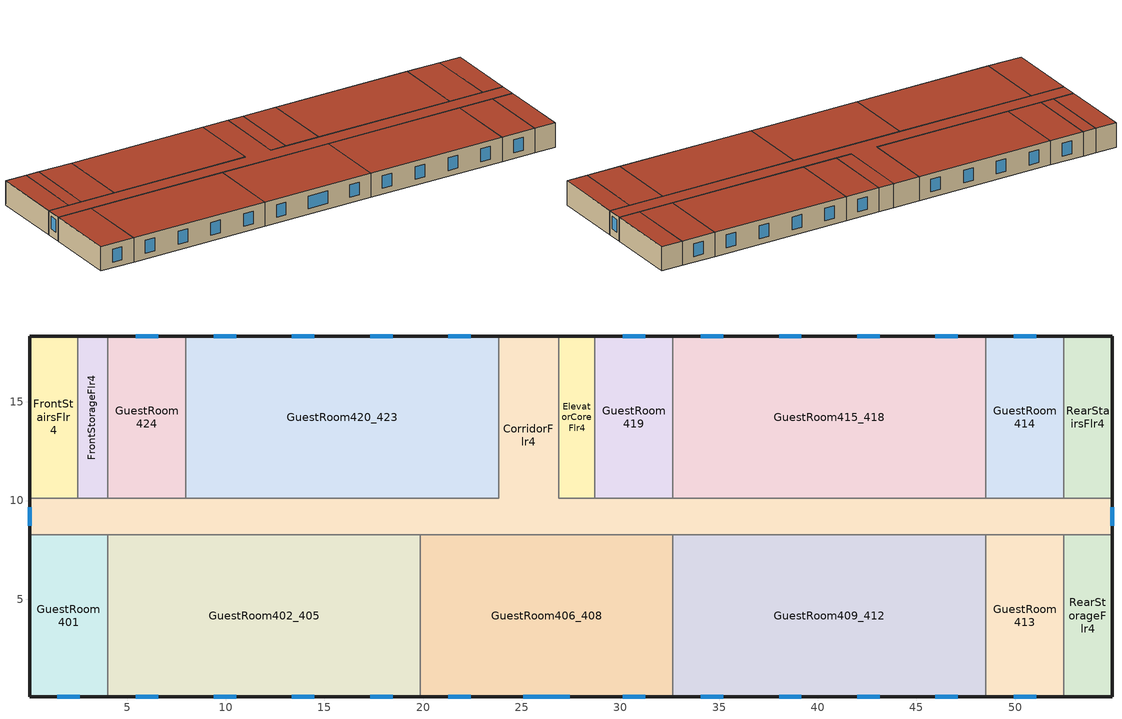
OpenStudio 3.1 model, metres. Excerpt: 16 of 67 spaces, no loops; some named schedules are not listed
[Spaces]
CorridorFlr4
 floor to CorridorFlr3 (NACM_Interior Floor): 26.87,18.34 26.87,10.11 54.91,10.11 54.91,8.28 0.05,8.28 0.05,10.11 23.82,10.11 23.82,18.34 z8.84
 wall outside (Base_CZ12-NonresMetalFrameWallU055): 0.05,10.11 0.05,8.28 / 54.91,8.28 54.91,10.11 / 26.87,18.34 23.82,18.34 z8.84:11.58
 wall to RearStairsFlr4 (NACM_Interior Wall): 54.91,10.11 52.47,10.11 z8.84:11.58
 wall to GuestRoom420_423 (NACM_Interior Wall): 23.82,18.34 23.82,10.11 7.97,10.11 z8.84:11.58
 wall to GuestRoom424 (NACM_Interior Wall): 7.97,10.11 4.01,10.11 z8.84:11.58
 wall to FrontStorageFlr4 (NACM_Interior Wall): 4.01,10.11 2.49,10.11 z8.84:11.58
 wall to FrontStairsFlr4 (NACM_Interior Wall): 2.49,10.11 0.05,10.11 z8.84:11.58
 wall to GuestRoom401 (NACM_Interior Wall): 0.05,8.28 4.01,8.28 z8.84:11.58
 wall to GuestRoom402_405 (NACM_Interior Wall): 4.01,8.28 19.86,8.28 z8.84:11.58
 wall to GuestRoom406_408 (NACM_Interior Wall): 19.86,8.28 32.66,8.28 z8.84:11.58
 wall to GuestRoom409_412 (NACM_Interior Wall): 32.66,8.28 48.51,8.28 z8.84:11.58
 wall to GuestRoom413 (NACM_Interior Wall): 48.51,8.28 52.47,8.28 z8.84:11.58
 wall to RearStorageFlr4 (NACM_Interior Wall): 52.47,8.28 54.91,8.28 z8.84:11.58
 wall to GuestRoom414 (NACM_Interior Wall): 52.47,10.11 48.51,10.11 z8.84:11.58
 wall to GuestRoom415_418 (NACM_Interior Wall): 48.51,10.11 32.66,10.11 z8.84:11.58
 wall to GuestRoom419 (NACM_Interior Wall): 32.66,10.11 28.7,10.11 z8.84:11.58
 wall to ElevatorCoreFlr4 (NACM_Interior Wall): 28.7,10.11 26.87,10.11 26.87,18.34 z8.84:11.58
 window (Base_AllCZ_FixedWinU34_NRes): 0.05,9.66 0.05,8.73 / 54.91,8.73 54.91,9.66 z9.68:11.1
 roof outside (Base_CZ12-FlatNonresWoodFramingAndOtherRoofU034): 54.91,8.28 54.91,10.11 26.87,10.11 26.87,18.34 23.82,18.34 23.82,10.11 0.05,10.11 0.05,8.28 z11.58
RearStairsFlr4
 floor to RearStairsFlr3 (NACM_Interior Floor): 54.91,18.34 54.91,10.11 52.47,10.11 52.47,18.34 z8.84
 wall outside (Base_CZ12-NonresMetalFrameWallU055): 54.91,10.11 54.91,18.34 52.47,18.34 z8.84:11.58
 wall to GuestRoom414: 52.47,18.34 52.47,10.11 z8.84:11.58
 roof outside (Base_CZ12-FlatNonresWoodFramingAndOtherRoofU034): 54.91,10.11 54.91,18.34 52.47,18.34 52.47,10.11 z11.58
GuestRoom420_423
 floor to GuestRoom320_323 (NACM_Interior Floor): 23.82,18.34 23.82,10.11 7.97,10.11 7.97,18.34 z8.84
 wall outside (Base_CZ12-ResMetalFrameWallU069): 23.82,18.34 7.97,18.34 z8.84:11.58
 wall to GuestRoom424 (NACM_Interior Wall): 7.97,18.34 7.97,10.11 z8.84:11.58
 window (Base_AllCZ_FixedWinU36_Res): 22.41,18.34 21.27,18.34 / 18.45,18.34 17.31,18.34 / 14.49,18.34 13.35,18.34 / 10.52,18.34 9.39,18.34 z9.49:10.93
 roof outside (Base_CZ12-FlatResWoodFramingAndOtherRoofU028): 23.82,10.11 23.82,18.34 7.97,18.34 7.97,10.11 z11.58
GuestRoom424
 floor to GuestRoom324 (NACM_Interior Floor): 7.97,18.34 7.97,10.11 4.01,10.11 4.01,18.34 z8.84
 wall outside (Base_CZ12-ResMetalFrameWallU069): 7.97,18.34 4.01,18.34 z8.84:11.58
 wall to FrontStorageFlr4: 4.01,18.34 4.01,10.11 z8.84:11.58
 window (Base_AllCZ_FixedWinU36_Res): 6.56,18.34 5.42,18.34 z9.49:10.93
 roof outside (Base_CZ12-FlatResWoodFramingAndOtherRoofU028): 7.97,10.11 7.97,18.34 4.01,18.34 4.01,10.11 z11.58
FrontStorageFlr4
 floor to FrontStorageFlr3 (NACM_Interior Floor): 4.01,18.34 4.01,10.11 2.49,10.11 2.49,18.34 z8.84
 wall outside (Base_CZ12-NonresMetalFrameWallU055): 4.01,18.34 2.49,18.34 z8.84:11.58
 wall to FrontStairsFlr4: 2.49,18.34 2.49,10.11 z8.84:11.58
 roof outside (Base_CZ12-FlatNonresWoodFramingAndOtherRoofU034): 4.01,10.11 4.01,18.34 2.49,18.34 2.49,10.11 z11.58
FrontStairsFlr4
 floor to FrontStairsFlr3 (NACM_Interior Floor): 2.49,18.34 2.49,10.11 0.05,10.11 0.05,18.34 z8.84
 wall outside (Base_CZ12-NonresMetalFrameWallU055): 2.49,18.34 0.05,18.34 0.05,10.11 z8.84:11.58
 roof outside (Base_CZ12-FlatNonresWoodFramingAndOtherRoofU034): 2.49,10.11 2.49,18.34 0.05,18.34 0.05,10.11 z11.58
GuestRoom401
 floor to GuestRoom301 (NACM_Interior Floor): 4.01,8.28 4.01,0.05 0.05,0.05 0.05,8.28 z8.84
 wall outside (Base_CZ12-ResMetalFrameWallU069): 0.05,8.28 0.05,0.05 4.01,0.05 z8.84:11.58
 wall to GuestRoom402_405 (NACM_Interior Wall): 4.01,0.05 4.01,8.28 z8.84:11.58
 window (Base_AllCZ_FixedWinU36_Res): 1.46,0.05 2.6,0.05 z9.49:10.93
 roof outside (Base_CZ12-FlatResWoodFramingAndOtherRoofU028): 4.01,0.05 4.01,8.28 0.05,8.28 0.05,0.05 z11.58
GuestRoom402_405
 floor to GuestRoom302_305 (NACM_Interior Floor): 19.86,8.28 19.86,0.05 4.01,0.05 4.01,8.28 z8.84
 wall outside (Base_CZ12-ResMetalFrameWallU069): 4.01,0.05 19.86,0.05 z8.84:11.58
 wall to GuestRoom406_408 (NACM_Interior Wall): 19.86,0.05 19.86,8.28 z8.84:11.58
 window (Base_AllCZ_FixedWinU36_Res): 5.42,0.05 6.56,0.05 / 9.39,0.05 10.52,0.05 / 13.35,0.05 14.49,0.05 / 17.31,0.05 18.45,0.05 z9.49:10.93
 roof outside (Base_CZ12-FlatResWoodFramingAndOtherRoofU028): 19.86,0.05 19.86,8.28 4.01,8.28 4.01,0.05 z11.58
GuestRoom406_408
 floor to GuestRoom306_308 (NACM_Interior Floor): 32.66,8.28 32.66,0.05 19.86,0.05 19.86,8.28 z8.84
 wall outside (Base_CZ12-ResMetalFrameWallU069): 19.86,0.05 32.66,0.05 z8.84:11.58
 wall to GuestRoom409_412 (NACM_Interior Wall): 32.66,0.05 32.66,8.28 z8.84:11.58
 window (Base_AllCZ_FixedWinU36_Res): 21.27,0.05 22.41,0.05 / 30.11,0.05 31.25,0.05 / 25.08,0.05 27.44,0.05 z9.49:10.93
 roof outside (Base_CZ12-FlatResWoodFramingAndOtherRoofU028): 32.66,0.05 32.66,8.28 19.86,8.28 19.86,0.05 z11.58
GuestRoom409_412
 floor to GuestRoom309_312 (NACM_Interior Floor): 48.51,8.28 48.51,0.05 32.66,0.05 32.66,8.28 z8.84
 wall outside (Base_CZ12-ResMetalFrameWallU069): 32.66,0.05 48.51,0.05 z8.84:11.58
 wall to GuestRoom413 (NACM_Interior Wall): 48.51,0.05 48.51,8.28 z8.84:11.58
 window (Base_AllCZ_FixedWinU36_Res): 34.07,0.05 35.21,0.05 / 38.04,0.05 39.18,0.05 / 42,0.05 43.14,0.05 / 45.96,0.05 47.1,0.05 z9.49:10.93
 roof outside (Base_CZ12-FlatResWoodFramingAndOtherRoofU028): 48.51,0.05 48.51,8.28 32.66,8.28 32.66,0.05 z11.58
GuestRoom413
 floor to GuestRoom313 (NACM_Interior Floor): 52.47,8.28 52.47,0.05 48.51,0.05 48.51,8.28 z8.84
 wall outside (Base_CZ12-ResMetalFrameWallU069): 48.51,0.05 52.47,0.05 z8.84:11.58
 wall to RearStorageFlr4 (NACM_Interior Wall): 52.47,0.05 52.47,8.28 z8.84:11.58
 window (Base_AllCZ_FixedWinU36_Res): 49.92,0.05 51.06,0.05 z9.49:10.93
 roof outside (Base_CZ12-FlatResWoodFramingAndOtherRoofU028): 52.47,0.05 52.47,8.28 48.51,8.28 48.51,0.05 z11.58
RearStorageFlr4
 floor to RearStorageFlr3 (NACM_Interior Floor): 54.91,8.28 54.91,0.05 52.47,0.05 52.47,8.28 z8.84
 wall outside (Base_CZ12-NonresMetalFrameWallU055): 52.47,0.05 54.91,0.05 54.91,8.28 z8.84:11.58
 roof outside (Base_CZ12-FlatNonresWoodFramingAndOtherRoofU034): 54.91,0.05 54.91,8.28 52.47,8.28 52.47,0.05 z11.58
GuestRoom414
 floor to GuestRoom314 (NACM_Interior Floor): 52.47,18.34 52.47,10.11 48.51,10.11 48.51,18.34 z8.84
 wall outside (Base_CZ12-ResMetalFrameWallU069): 52.47,18.34 48.51,18.34 z8.84:11.58
 wall to GuestRoom415_418 (NACM_Interior Wall): 48.51,18.34 48.51,10.11 z8.84:11.58
 window (Base_AllCZ_FixedWinU36_Res): 51.06,18.34 49.92,18.34 z9.49:10.93
 roof outside (Base_CZ12-FlatResWoodFramingAndOtherRoofU028): 52.47,10.11 52.47,18.34 48.51,18.34 48.51,10.11 z11.58
GuestRoom415_418
 floor to GuestRoom315_318 (NACM_Interior Floor): 48.51,18.34 48.51,10.11 32.66,10.11 32.66,18.34 z8.84
 wall outside (Base_CZ12-ResMetalFrameWallU069): 48.51,18.34 32.66,18.34 z8.84:11.58
 wall to GuestRoom419 (NACM_Interior Wall): 32.66,18.34 32.66,10.11 z8.84:11.58
 window (Base_AllCZ_FixedWinU36_Res): 47.1,18.34 45.96,18.34 / 43.14,18.34 42,18.34 / 39.18,18.34 38.04,18.34 / 35.21,18.34 34.07,18.34 z9.49:10.93
 roof outside (Base_CZ12-FlatResWoodFramingAndOtherRoofU028): 48.51,10.11 48.51,18.34 32.66,18.34 32.66,10.11 z11.58
GuestRoom419
 floor to GuestRoom319 (NACM_Interior Floor): 32.66,18.34 32.66,10.11 28.7,10.11 28.7,18.34 z8.84
 wall outside (Base_CZ12-ResMetalFrameWallU069): 32.66,18.34 28.7,18.34 z8.84:11.58
 wall to ElevatorCoreFlr4: 28.7,18.34 28.7,10.11 z8.84:11.58
 window (Base_AllCZ_FixedWinU36_Res): 31.25,18.34 30.11,18.34 z9.49:10.93
 roof outside (Base_CZ12-FlatResWoodFramingAndOtherRoofU028): 32.66,10.11 32.66,18.34 28.7,18.34 28.7,10.11 z11.58
ElevatorCoreFlr4
 floor to ElevatorCoreFlr3 (NACM_Dropped Ceiling): 28.7,18.34 28.7,10.11 26.87,10.11 26.87,18.34 z8.84
 wall outside (Base_CZ12-NonresMetalFrameWallU055): 28.7,18.34 26.87,18.34 z8.84:11.58
 roof outside (Base_CZ12-FlatNonresWoodFramingAndOtherRoofU034): 28.7,10.11 28.7,18.34 26.87,18.34 26.87,10.11 z11.58
[Site]
SACRAMENTO EXECUTIVE: Latitude {deg}=38.58; Longitude {deg}=-121.49; Time Zone {hr}=-8; Elevation {m}=4.572
[SizingPeriod:DesignDay] Barometric Pressure {Pa}=101284; Wind Speed {m/s}=2.3; Sky Clearness=0; Rain Indicator=0; Snow Indicator=0; Day of Month=21; Daylight Saving Time Indicator=0; Humidity Indicating Type=Wetbulb; Dry-Bulb Temperature Range Modifier Type=DefaultMultipliers
Name | Maximum Dry-Bulb Temperature {C} | Daily Dry-Bulb Temperature Range {deltaC} | Humidity Indicating Conditions at Maximum Dry-Bulb | Wind Direction {deg} | Month | Day Type | Solar Model Indicator | ASHRAE Taub | ASHRAE Taud
SACRAMENTO EXECUTIVE Ann Htg 99.6% Condns DB | -0.3 | 0 | -0.3 | 330 | 12 | WinterDesignDay | ASHRAEClearSky
SACRAMENTO EXECUTIVE  June .4% Condns DB=>MCWB | 39.4 | 16.5 | 21.6 | 220 | 6 | SummerDesignDay | ASHRAETau | 0.362 | 2.413
SACRAMENTO EXECUTIVE  July .4% Condns DB=>MCWB | 40.1 | 17.7 | 22 | 220 | 7 | SummerDesignDay | ASHRAETau | 0.363 | 2.407
SACRAMENTO EXECUTIVE  August .4% Condns DB=>MCWB | 40.1 | 17.5 | 21.2 | 220 | 8 | SummerDesignDay | ASHRAETau | 0.347 | 2.442
[Site:WaterMainsTemperature]
Calculation Method=Schedule; Temperature Schedule=WaterMainCZ12
[Building]
Hotel Small: North Axis {deg}=0
[Material]
Name | Roughness | Thickness {m} | Conductivity {W/m-K} | Density {kg/m3} | Specific Heat {J/kg-K} | Thermal Absorptance | Solar Absorptance | Visible Absorptance
Stucco - 7/8 in.; Stucco - 7/8 in. 1 | MediumRough | 0.022352 | 0.700948 | 1855.1 | 837.36 | 0.9 | 0.7 | 0.8
Air - Metal Wall Framing - 16 or 24 in. OC; Air - Metal Wall Framing - 16 or 24 in. OC 1; Air - Metal Wall Framing - 16 or 24 in. OC 2 | Smooth | 0.1397 | 1.22017 | 1.28148 | 1004.832
Gypsum Board - 1/2 in.; Gypsum Board - 1/2 in. 1 | Smooth | 0.0127 | 0.158656 | 640.739 | 1130.436 | 0.9 | 0.7 | 0.8
Compliance Insulation R10.06 | Smooth | 0.0407817 | 0.0230188 | 16.0185 | 1130.436
Gypsum Board - 5/8 in. | MediumRough | 0.016002 | 0.158656 | 640.739 | 1130.436 | 0.9 | 0.7 | 0.8
Compliance Insulation R28.63 | Smooth | 0.116061 | 0.0230188 | 16.0185 | 1130.436 | 0.9 | 0.7 | 0.8
Metal Standing Seam - 1/16 in. | MediumRough | 0.0015875 | 2.21534 | 7820.53 | 502.416 | 0.75 | 0.37 | 0.75
Compliance Insulation R34.93 | Smooth | 0.141601 | 0.0230188 | 16.0185 | 1130.436 | 0.9 | 0.7 | 0.8
Concrete - 140 lb/ft3 - 4 in. | Smooth | 0.1016 | 1.9514 | 2239.06 | 921.096
Metal Deck - 1/16 in. | MediumRough | 0.0015875 | 45.3452 | 7820.53 | 502.416 | 0.9 | 0.7 | 0.8
Acoustic Tile - 3/4 in. | MediumRough | 0.01905 | 0.0576335 | 288.332 | 795.492 | 0.9 | 0.7 | 0.8
Compliance Insulation R2.00 | Smooth | 0.00810768 | 0.0230188 | 16.0185 | 1130.436
Compliance Insulation R0.20 | Smooth | 0.000810768 | 0.0230188 | 16.0185 | 1130.436
Compliance Insulation R0.10 | Smooth | 0.000405384 | 0.0230188 | 16.0185 | 1130.436
Compliance Insulation R14.60 | Smooth | 0.0591861 | 0.0230188 | 16.0185 | 1130.436
Compliance Insulation R1.41 | Smooth | 0.00571591 | 0.0230188 | 16.0185 | 1130.436
Compliance Insulation R0.02 | Smooth | 8.10768e-05 | 0.0230188 | 16.0185 | 1130.436
Metal Standing Seam - 1/16 in. 1 | MediumRough | 0.0015875 | 2.21534 | 7820.53 | 502.416 | 0.85 | 0.92 | 0.85
Carpet - 3/4 in. 2 | Smooth | 0.01905 | 0.0455183 | 288.332 | 1381.644 | 0.9 | 0.7 | 0.8
[Construction]
Base_CZ12-NonresMetalFrameWallU055: Stucco - 7/8 in., Compliance Insulation R14.60, Compliance Insulation R1.41, Compliance Insulation R0.02, Compliance Insulation R0.02, Air - Metal Wall Framing - 16 or 24 in. OC, Gypsum Board - 1/2 in.
Base_CZ12-ResMetalFrameWallU069: Stucco - 7/8 in. 1, Compliance Insulation R10.06, Compliance Insulation R2.00, Compliance Insulation R0.20, Compliance Insulation R0.10, Air - Metal Wall Framing - 16 or 24 in. OC 1, Gypsum Board - 1/2 in. 1
NACM_Interior Wall: Gypsum Board - 5/8 in., Air - Metal Wall Framing - 16 or 24 in. OC 2, Gypsum Board - 5/8 in.
Base_CZ12-FlatNonresWoodFramingAndOtherRoofU034: Metal Standing Seam - 1/16 in., Compliance Insulation R28.63
Base_CZ12-FlatResWoodFramingAndOtherRoofU028: Metal Standing Seam - 1/16 in. 1, Compliance Insulation R34.93
NACM_Interior Floor: Metal Deck - 1/16 in., Concrete - 140 lb/ft3 - 4 in., Carpet - 3/4 in. 2
NACM_Dropped Ceiling: Acoustic Tile - 3/4 in.
Base_AllCZ_FixedWinU34_NRes: Base_AllCZ_FixedWinU34_NRes Material
Base_AllCZ_FixedWinU36_Res: Base_AllCZ_FixedWinU36_Res Material
[WindowMaterial:SimpleGlazingSystem] Visible Transmittance=0.42
Name | U-Factor {W/m2-K} | Solar Heat Gain Coefficient
Base_AllCZ_FixedWinU34_NRes Material | 1.93061 | 0.22
Base_AllCZ_FixedWinU36_Res Material | 2.04417 | 0.25
[Space] Building Story=Building Story 4
Name | Thermal Zone | Design Specification Outdoor Air Object
CorridorFlr4; ElevatorCoreFlr4 | CorridorFlr4 Thermal Zone | CorridorFlr4 Thermal Zone Design Specification Outdoor Air
FrontStairsFlr4 | FrontStairsFlr4 Thermal Zone | FrontStairsFlr4 Thermal Zone Design Specification Outdoor Air
FrontStorageFlr4 | FrontStorageFlr4 Thermal Zone | FrontStorageFlr4 Thermal Zone Design Specification Outdoor Air
GuestRoom401 | GuestRoom401 Thermal Zone | GuestRoom401 Thermal Zone Design Specification Outdoor Air
GuestRoom402_405 | GuestRoom402_405 Thermal Zone | GuestRoom402_405 Thermal Zone Design Specification Outdoor Air
GuestRoom406_408 | GuestRoom406_408 Thermal Zone | GuestRoom406_408 Thermal Zone Design Specification Outdoor Air
GuestRoom409_412 | GuestRoom409_412 Thermal Zone | GuestRoom409_412 Thermal Zone Design Specification Outdoor Air
GuestRoom413 | GuestRoom413 Thermal Zone | GuestRoom413 Thermal Zone Design Specification Outdoor Air
GuestRoom414 | GuestRoom414 Thermal Zone | GuestRoom414 Thermal Zone Design Specification Outdoor Air
GuestRoom415_418 | GuestRoom415_418 Thermal Zone | GuestRoom415_418 Thermal Zone Design Specification Outdoor Air
GuestRoom419 | GuestRoom419 Thermal Zone | GuestRoom419 Thermal Zone Design Specification Outdoor Air
GuestRoom420_423 | GuestRoom420_423 Thermal Zone | GuestRoom420_423 Thermal Zone Design Specification Outdoor Air
GuestRoom424 | GuestRoom424 Thermal Zone | GuestRoom424 Thermal Zone Design Specification Outdoor Air
RearStairsFlr4 | RearStairsFlr4 Thermal Zone | RearStairsFlr4 Thermal Zone Design Specification Outdoor Air
RearStorageFlr4 | RearStorageFlr4 Thermal Zone | RearStorageFlr4 Thermal Zone Design Specification Outdoor Air
[ThermalZone] Multiplier=1; Use Ideal Air Loads=No
Name | Thermostat
CorridorFlr4 Thermal Zone | CorridorFlr4 Thermal Zone Thermostat
FrontStairsFlr4 Thermal Zone | FrontStairsFlr4 Thermal Zone Thermostat
FrontStorageFlr4 Thermal Zone | FrontStorageFlr4 Thermal Zone Thermostat
RearStairsFlr4 Thermal Zone | RearStairsFlr4 Thermal Zone Thermostat
RearStorageFlr4 Thermal Zone | RearStorageFlr4 Thermal Zone Thermostat
GuestRoom401 Thermal Zone | GuestRoom401 Thermal Zone Thermostat
GuestRoom402_405 Thermal Zone | GuestRoom402_405 Thermal Zone Thermostat
GuestRoom406_408 Thermal Zone | GuestRoom406_408 Thermal Zone Thermostat
GuestRoom409_412 Thermal Zone | GuestRoom409_412 Thermal Zone Thermostat
GuestRoom413 Thermal Zone | GuestRoom413 Thermal Zone Thermostat
GuestRoom414 Thermal Zone | GuestRoom414 Thermal Zone Thermostat
GuestRoom415_418 Thermal Zone | GuestRoom415_418 Thermal Zone Thermostat
GuestRoom419 Thermal Zone | GuestRoom419 Thermal Zone Thermostat
GuestRoom420_423 Thermal Zone | GuestRoom420_423 Thermal Zone Thermostat
GuestRoom424 Thermal Zone | GuestRoom424 Thermal Zone Thermostat
[BuildingStory]
Building Story 4
[People:Definition] Number of People Calculation Method=People/Area; Fraction Radiant=0.3
Name | People per Space Floor Area {person/m2} | Sensible Heat Fraction
CorridorFlr4 People Definition; FrontStairsFlr4 People Definition; FrontStorageFlr4 People Definition; RearStairsFlr4 People Definition; RearStorageFlr4 People Definition | 0.0538196 | 0.5
GuestRoom401 People Definition; GuestRoom402_405 People Definition; GuestRoom406_408 People Definition; GuestRoom409_412 People Definition; GuestRoom413 People Definition; GuestRoom414 People Definition; GuestRoom415_418 People Definition; GuestRoom419 People Definition; GuestRoom420_423 People Definition; GuestRoom424 People Definition | 0.0269098 | 0.6125
[People] Multiplier=1
Name | People Definition | Space or SpaceType | Number of People Schedule | Activity Level Schedule
CorridorFlr4 People | CorridorFlr4 People Definition | CorridorFlr4 | ResidentialCommonOccupancy | CorridorFlr4 People Activity Level
FrontStairsFlr4 People | FrontStairsFlr4 People Definition | FrontStairsFlr4 | ResidentialCommonOccupancy | FrontStairsFlr4 People Activity Level
FrontStorageFlr4 People | FrontStorageFlr4 People Definition | FrontStorageFlr4 | ResidentialCommonOccupancy | FrontStorageFlr4 People Activity Level
GuestRoom401 People | GuestRoom401 People Definition | GuestRoom401 | ResidentialLivingOccupancy | GuestRoom401 People Activity Level
GuestRoom402_405 People | GuestRoom402_405 People Definition | GuestRoom402_405 | ResidentialLivingOccupancy | GuestRoom402_405 People Activity Level
GuestRoom406_408 People | GuestRoom406_408 People Definition | GuestRoom406_408 | ResidentialLivingOccupancy | GuestRoom406_408 People Activity Level
GuestRoom409_412 People | GuestRoom409_412 People Definition | GuestRoom409_412 | ResidentialLivingOccupancy | GuestRoom409_412 People Activity Level
GuestRoom413 People | GuestRoom413 People Definition | GuestRoom413 | ResidentialLivingOccupancy | GuestRoom413 People Activity Level
GuestRoom414 People | GuestRoom414 People Definition | GuestRoom414 | ResidentialLivingOccupancy | GuestRoom414 People Activity Level
GuestRoom415_418 People | GuestRoom415_418 People Definition | GuestRoom415_418 | ResidentialLivingOccupancy | GuestRoom415_418 People Activity Level
GuestRoom419 People | GuestRoom419 People Definition | GuestRoom419 | ResidentialLivingOccupancy | GuestRoom419 People Activity Level
GuestRoom420_423 People | GuestRoom420_423 People Definition | GuestRoom420_423 | ResidentialLivingOccupancy | GuestRoom420_423 People Activity Level
GuestRoom424 People | GuestRoom424 People Definition | GuestRoom424 | ResidentialLivingOccupancy | GuestRoom424 People Activity Level
RearStairsFlr4 People | RearStairsFlr4 People Definition | RearStairsFlr4 | ResidentialCommonOccupancy | RearStairsFlr4 People Activity Level
RearStorageFlr4 People | RearStorageFlr4 People Definition | RearStorageFlr4 | ResidentialCommonOccupancy | RearStorageFlr4 People Activity Level
[SpaceInfiltration:DesignFlowRate] Temperature Term Coefficient=0; Velocity Squared Term Coefficient=0
Name | Space or SpaceType | Schedule | Design Flow Rate Calculation Method | Flow per Exterior Surface Area {m3/s-m2} | Constant Term Coefficient | Velocity Term Coefficient | Design Flow Rate {m3/s}
CorridorFlr4 Space Infiltration Design Flow Rate 1 | CorridorFlr4 | ResidentialCommonInfiltration | Flow/ExteriorWallArea | 0.00119482 | 0 | 0.224052
ElevatorCoreFlr4 Space Infiltration Design Flow Rate 1 | ElevatorCoreFlr4 | On | Flow/ExteriorWallArea | 0.00119482 | 0 | 0.224052
FrontStairsFlr4 Space Infiltration Design Flow Rate 1 | FrontStairsFlr4 | ResidentialCommonInfiltration | Flow/ExteriorWallArea | 0.00119482 | 0 | 0.224052
FrontStorageFlr4 Space Infiltration Design Flow Rate 1 | FrontStorageFlr4 | ResidentialCommonInfiltration | Flow/ExteriorWallArea | 0.00119482 | 0 | 0.224052
GuestRoom401 Space Infiltration Design Flow Rate 1 | GuestRoom401 | ResidentialLivingInfiltration | Flow/ExteriorWallArea | 0.00119482 | 0 | 0.224052
GuestRoom401 Space Infiltration Design Flow Rate 2 | GuestRoom401 | ResidentialLivingHVACAvail | Flow/Space |  | 1 | 0 | 0.0248499
GuestRoom402_405 Space Infiltration Design Flow Rate 1 | GuestRoom402_405 | ResidentialLivingInfiltration | Flow/ExteriorWallArea | 0.00119482 | 0 | 0.224052
GuestRoom402_405 Space Infiltration Design Flow Rate 2 | GuestRoom402_405 | ResidentialLivingHVACAvail | Flow/Space |  | 1 | 0 | 0.0993997
GuestRoom406_408 Space Infiltration Design Flow Rate 1 | GuestRoom406_408 | ResidentialLivingInfiltration | Flow/ExteriorWallArea | 0.00119482 | 0 | 0.224052
GuestRoom406_408 Space Infiltration Design Flow Rate 2 | GuestRoom406_408 | ResidentialLivingHVACAvail | Flow/Space |  | 1 | 0 | 0.0802844
GuestRoom409_412 Space Infiltration Design Flow Rate 1 | GuestRoom409_412 | ResidentialLivingInfiltration | Flow/ExteriorWallArea | 0.00119482 | 0 | 0.224052
GuestRoom409_412 Space Infiltration Design Flow Rate 2 | GuestRoom409_412 | ResidentialLivingHVACAvail | Flow/Space |  | 1 | 0 | 0.0993997
GuestRoom413 Space Infiltration Design Flow Rate 1 | GuestRoom413 | ResidentialLivingInfiltration | Flow/ExteriorWallArea | 0.00119482 | 0 | 0.224052
GuestRoom413 Space Infiltration Design Flow Rate 2 | GuestRoom413 | ResidentialLivingHVACAvail | Flow/Space |  | 1 | 0 | 0.0248499
GuestRoom414 Space Infiltration Design Flow Rate 1 | GuestRoom414 | ResidentialLivingInfiltration | Flow/ExteriorWallArea | 0.00119482 | 0 | 0.224052
GuestRoom414 Space Infiltration Design Flow Rate 2 | GuestRoom414 | ResidentialLivingHVACAvail | Flow/Space |  | 1 | 0 | 0.024848
GuestRoom415_418 Space Infiltration Design Flow Rate 1 | GuestRoom415_418 | ResidentialLivingInfiltration | Flow/ExteriorWallArea | 0.00119482 | 0 | 0.224052
GuestRoom415_418 Space Infiltration Design Flow Rate 2 | GuestRoom415_418 | ResidentialLivingHVACAvail | Flow/Space |  | 1 | 0 | 0.0993921
GuestRoom419 Space Infiltration Design Flow Rate 1 | GuestRoom419 | ResidentialLivingInfiltration | Flow/ExteriorWallArea | 0.00119482 | 0 | 0.224052
GuestRoom419 Space Infiltration Design Flow Rate 2 | GuestRoom419 | ResidentialLivingHVACAvail | Flow/Space |  | 1 | 0 | 0.0248484
GuestRoom420_423 Space Infiltration Design Flow Rate 1 | GuestRoom420_423 | ResidentialLivingInfiltration | Flow/ExteriorWallArea | 0.00119482 | 0 | 0.224052
GuestRoom420_423 Space Infiltration Design Flow Rate 2 | GuestRoom420_423 | ResidentialLivingHVACAvail | Flow/Space |  | 1 | 0 | 0.0993921
GuestRoom424 Space Infiltration Design Flow Rate 1 | GuestRoom424 | ResidentialLivingInfiltration | Flow/ExteriorWallArea | 0.00119482 | 0 | 0.224052
GuestRoom424 Space Infiltration Design Flow Rate 2 | GuestRoom424 | ResidentialLivingHVACAvail | Flow/Space |  | 1 | 0 | 0.024848
RearStairsFlr4 Space Infiltration Design Flow Rate 1 | RearStairsFlr4 | ResidentialCommonInfiltration | Flow/ExteriorWallArea | 0.00119482 | 0 | 0.224052
RearStorageFlr4 Space Infiltration Design Flow Rate 1 | RearStorageFlr4 | ResidentialCommonInfiltration | Flow/ExteriorWallArea | 0.00119482 | 0 | 0.224052
[Lights:Definition] Design Level Calculation Method=Watts/Area; Return Air Fraction=0
Name | Watts per Space Floor Area {W/m2} | Fraction Radiant
CorridorFlr4 Regulated Lights Definition; FrontStairsFlr4 Regulated Lights Definition; FrontStorageFlr4 Regulated Lights Definition; RearStairsFlr4 Regulated Lights Definition; RearStorageFlr4 Regulated Lights Definition | 4.30556 | 0.97
GuestRoom401 Non-Regulated Lights Definition; GuestRoom402_405 Non-Regulated Lights Definition; GuestRoom409_412 Non-Regulated Lights Definition; GuestRoom413 Non-Regulated Lights Definition | 13.6356 | 0.2
GuestRoom406_408 Non-Regulated Lights Definition | 13.0355 | 0.2
GuestRoom414 Non-Regulated Lights Definition; GuestRoom415_418 Non-Regulated Lights Definition; GuestRoom420_423 Non-Regulated Lights Definition; GuestRoom424 Non-Regulated Lights Definition | 13.6363 | 0.2
GuestRoom419 Non-Regulated Lights Definition | 13.6362 | 0.2
[Lights] Fraction Replaceable=1
Name | Lights Definition | Space or SpaceType | Schedule
CorridorFlr4 Regulated Lights | CorridorFlr4 Regulated Lights Definition | CorridorFlr4 | ResidentialCommonLights
FrontStairsFlr4 Regulated Lights | FrontStairsFlr4 Regulated Lights Definition | FrontStairsFlr4 | ResidentialCommonLights
FrontStorageFlr4 Regulated Lights | FrontStorageFlr4 Regulated Lights Definition | FrontStorageFlr4 | ResidentialCommonLights
GuestRoom401 Non-Regulated Lights | GuestRoom401 Non-Regulated Lights Definition | GuestRoom401 | T24R_ILtg
GuestRoom402_405 Non-Regulated Lights | GuestRoom402_405 Non-Regulated Lights Definition | GuestRoom402_405 | T24R_ILtg
GuestRoom406_408 Non-Regulated Lights | GuestRoom406_408 Non-Regulated Lights Definition | GuestRoom406_408 | T24R_ILtg
GuestRoom409_412 Non-Regulated Lights | GuestRoom409_412 Non-Regulated Lights Definition | GuestRoom409_412 | T24R_ILtg
GuestRoom413 Non-Regulated Lights | GuestRoom413 Non-Regulated Lights Definition | GuestRoom413 | T24R_ILtg
GuestRoom414 Non-Regulated Lights | GuestRoom414 Non-Regulated Lights Definition | GuestRoom414 | T24R_ILtg
GuestRoom415_418 Non-Regulated Lights | GuestRoom415_418 Non-Regulated Lights Definition | GuestRoom415_418 | T24R_ILtg
GuestRoom419 Non-Regulated Lights | GuestRoom419 Non-Regulated Lights Definition | GuestRoom419 | T24R_ILtg
GuestRoom420_423 Non-Regulated Lights | GuestRoom420_423 Non-Regulated Lights Definition | GuestRoom420_423 | T24R_ILtg
GuestRoom424 Non-Regulated Lights | GuestRoom424 Non-Regulated Lights Definition | GuestRoom424 | T24R_ILtg
RearStairsFlr4 Regulated Lights | RearStairsFlr4 Regulated Lights Definition | RearStairsFlr4 | ResidentialCommonLights
RearStorageFlr4 Regulated Lights | RearStorageFlr4 Regulated Lights Definition | RearStorageFlr4 | ResidentialCommonLights
[ElectricEquipment:Definition] Design Level Calculation Method=Watts/Area; Fraction Lost=0
Name | Watts per Space Floor Area {W/m2} | Fraction Latent | Fraction Radiant
GuestRoom401 Recepticle Loads Definition | 112.197 | 0.0172722 | 0.302022
GuestRoom401 Process Electric Loads Definition | 41.2495 | 0 | 0
GuestRoom402_405 Recepticle Loads Definition; GuestRoom409_412 Recepticle Loads Definition; GuestRoom413 Recepticle Loads Definition | 112.198 | 0.0172722 | 0.302022
GuestRoom402_405 Process Electric Loads Definition; GuestRoom409_412 Process Electric Loads Definition; GuestRoom413 Process Electric Loads Definition | 41.2496 | 0 | 0
GuestRoom406_408 Recepticle Loads Definition | 104.183 | 0.0172722 | 0.302022
GuestRoom406_408 Process Electric Loads Definition | 38.3029 | 0 | 0
GuestRoom414 Recepticle Loads Definition; GuestRoom415_418 Recepticle Loads Definition; GuestRoom420_423 Recepticle Loads Definition; GuestRoom424 Recepticle Loads Definition | 112.205 | 0.0172722 | 0.302022
GuestRoom414 Process Electric Loads Definition; GuestRoom415_418 Process Electric Loads Definition; GuestRoom420_423 Process Electric Loads Definition; GuestRoom424 Process Electric Loads Definition | 41.2526 | 0 | 0
GuestRoom419 Recepticle Loads Definition | 112.204 | 0.0172722 | 0.302022
GuestRoom419 Process Electric Loads Definition | 41.252 | 0 | 0
[ElectricEquipment]
Name | Electric Equipment Definition | Space or SpaceType | Schedule
GuestRoom401 Recepticle Loads | GuestRoom401 Recepticle Loads Definition | GuestRoom401 | GuestRoom401-RecptSch
GuestRoom401 Process Electric Loads | GuestRoom401 Process Electric Loads Definition | GuestRoom401 | GuestRoom401-ProcESch
GuestRoom402_405 Recepticle Loads | GuestRoom402_405 Recepticle Loads Definition | GuestRoom402_405 | GuestRoom402_405-RecptSch
GuestRoom402_405 Process Electric Loads | GuestRoom402_405 Process Electric Loads Definition | GuestRoom402_405 | GuestRoom402_405-ProcESch
GuestRoom406_408 Recepticle Loads | GuestRoom406_408 Recepticle Loads Definition | GuestRoom406_408 | GuestRoom406_408-RecptSch
GuestRoom406_408 Process Electric Loads | GuestRoom406_408 Process Electric Loads Definition | GuestRoom406_408 | GuestRoom406_408-ProcESch
GuestRoom409_412 Recepticle Loads | GuestRoom409_412 Recepticle Loads Definition | GuestRoom409_412 | GuestRoom409_412-RecptSch
GuestRoom409_412 Process Electric Loads | GuestRoom409_412 Process Electric Loads Definition | GuestRoom409_412 | GuestRoom409_412-ProcESch
GuestRoom413 Recepticle Loads | GuestRoom413 Recepticle Loads Definition | GuestRoom413 | GuestRoom413-RecptSch
GuestRoom413 Process Electric Loads | GuestRoom413 Process Electric Loads Definition | GuestRoom413 | GuestRoom413-ProcESch
GuestRoom414 Recepticle Loads | GuestRoom414 Recepticle Loads Definition | GuestRoom414 | GuestRoom414-RecptSch
GuestRoom414 Process Electric Loads | GuestRoom414 Process Electric Loads Definition | GuestRoom414 | GuestRoom414-ProcESch
GuestRoom415_418 Recepticle Loads | GuestRoom415_418 Recepticle Loads Definition | GuestRoom415_418 | GuestRoom415_418-RecptSch
GuestRoom415_418 Process Electric Loads | GuestRoom415_418 Process Electric Loads Definition | GuestRoom415_418 | GuestRoom415_418-ProcESch
GuestRoom419 Recepticle Loads | GuestRoom419 Recepticle Loads Definition | GuestRoom419 | GuestRoom419-RecptSch
GuestRoom419 Process Electric Loads | GuestRoom419 Process Electric Loads Definition | GuestRoom419 | GuestRoom419-ProcESch
GuestRoom420_423 Recepticle Loads | GuestRoom420_423 Recepticle Loads Definition | GuestRoom420_423 | GuestRoom420_423-RecptSch
GuestRoom420_423 Process Electric Loads | GuestRoom420_423 Process Electric Loads Definition | GuestRoom420_423 | GuestRoom420_423-ProcESch
GuestRoom424 Recepticle Loads | GuestRoom424 Recepticle Loads Definition | GuestRoom424 | GuestRoom424-RecptSch
GuestRoom424 Process Electric Loads | GuestRoom424 Process Electric Loads Definition | GuestRoom424 | GuestRoom424-ProcESch
[ThermostatSetpoint:DualSetpoint]
Name | Heating Setpoint Temperature Schedule | Cooling Setpoint Temperature Schedule
CorridorFlr4 Thermal Zone Thermostat; FrontStairsFlr4 Thermal Zone Thermostat; FrontStorageFlr4 Thermal Zone Thermostat; RearStairsFlr4 Thermal Zone Thermostat; RearStorageFlr4 Thermal Zone Thermostat | ResidentialCommonHtgSetpt | ResidentialCommonClgSetpt
GuestRoom401 Thermal Zone Thermostat; GuestRoom402_405 Thermal Zone Thermostat; GuestRoom406_408 Thermal Zone Thermostat; GuestRoom409_412 Thermal Zone Thermostat; GuestRoom413 Thermal Zone Thermostat; GuestRoom414 Thermal Zone Thermostat; GuestRoom415_418 Thermal Zone Thermostat; GuestRoom419 Thermal Zone Thermostat; GuestRoom420_423 Thermal Zone Thermostat; GuestRoom424 Thermal Zone Thermostat | ResidentialLivingHtgSetpt | ResidentialLivingClgSetpt
[DesignSpecification:OutdoorAir] Outdoor Air Method=Maximum; Outdoor Air Flow per Person {m3/s-person}=0
Name | Outdoor Air Flow per Floor Area {m3/s-m2}
CorridorFlr4 Thermal Zone Design Specification Outdoor Air; FrontStairsFlr4 Thermal Zone Design Specification Outdoor Air; FrontStorageFlr4 Thermal Zone Design Specification Outdoor Air; RearStairsFlr4 Thermal Zone Design Specification Outdoor Air; RearStorageFlr4 Thermal Zone Design Specification Outdoor Air | 0.000762
GuestRoom401 Thermal Zone Design Specification Outdoor Air; GuestRoom402_405 Thermal Zone Design Specification Outdoor Air; GuestRoom406_408 Thermal Zone Design Specification Outdoor Air; GuestRoom409_412 Thermal Zone Design Specification Outdoor Air; GuestRoom413 Thermal Zone Design Specification Outdoor Air; GuestRoom414 Thermal Zone Design Specification Outdoor Air; GuestRoom415_418 Thermal Zone Design Specification Outdoor Air; GuestRoom419 Thermal Zone Design Specification Outdoor Air; GuestRoom420_423 Thermal Zone Design Specification Outdoor Air; GuestRoom424 Thermal Zone Design Specification Outdoor Air | 0
[Schedule:Day]
Schedule:Day #82; Schedule:Day #84; Schedule:Day #86; Schedule:Day #98; Schedule:Day #100: 24, 0, 146.536
Schedule:Day #88; Schedule:Day #89; Schedule:Day #90; Schedule:Day #91; Schedule:Day #92; Schedule:Day #93; Schedule:Day #94; Schedule:Day #95; Schedule:Day #96; Schedule:Day #97: 24, 0, 117.228
[Schedule:Week]
GuestRoom401-RecptSch-wk1: GuestRoom401-RecptSch-da1, GuestRoom401-RecptSch-da2, GuestRoom401-RecptSch-da2, GuestRoom401-RecptSch-da2, GuestRoom401-RecptSch-da2, GuestRoom401-RecptSch-da2, GuestRoom401-RecptSch-da1, GuestRoom401-RecptSch-da1, GuestRoom401-RecptSch-da2, GuestRoom401-RecptSch-da3, GuestRoom401-RecptSch-da1, GuestRoom401-RecptSch-da1
GuestRoom401-RecptSch-wk2: GuestRoom401-RecptSch-da4, GuestRoom401-RecptSch-da5, GuestRoom401-RecptSch-da5, GuestRoom401-RecptSch-da5, GuestRoom401-RecptSch-da5, GuestRoom401-RecptSch-da5, GuestRoom401-RecptSch-da4, GuestRoom401-RecptSch-da4, GuestRoom401-RecptSch-da5, GuestRoom401-RecptSch-da3, GuestRoom401-RecptSch-da4, GuestRoom401-RecptSch-da4
GuestRoom401-RecptSch-wk3: GuestRoom401-RecptSch-da6, GuestRoom401-RecptSch-da7, GuestRoom401-RecptSch-da7, GuestRoom401-RecptSch-da7, GuestRoom401-RecptSch-da7, GuestRoom401-RecptSch-da7, GuestRoom401-RecptSch-da6, GuestRoom401-RecptSch-da6, GuestRoom401-RecptSch-da7, GuestRoom401-RecptSch-da3, GuestRoom401-RecptSch-da6, GuestRoom401-RecptSch-da6
GuestRoom401-RecptSch-wk4: GuestRoom401-RecptSch-da8, GuestRoom401-RecptSch-da9, GuestRoom401-RecptSch-da9, GuestRoom401-RecptSch-da9, GuestRoom401-RecptSch-da9, GuestRoom401-RecptSch-da9, GuestRoom401-RecptSch-da8, GuestRoom401-RecptSch-da8, GuestRoom401-RecptSch-da9, GuestRoom401-RecptSch-da3, GuestRoom401-RecptSch-da8, GuestRoom401-RecptSch-da8
GuestRoom401-RecptSch-wk5: GuestRoom401-RecptSch-da10, GuestRoom401-RecptSch-da11, GuestRoom401-RecptSch-da11, GuestRoom401-RecptSch-da11, GuestRoom401-RecptSch-da11, GuestRoom401-RecptSch-da11, GuestRoom401-RecptSch-da10, GuestRoom401-RecptSch-da10, GuestRoom401-RecptSch-da11, GuestRoom401-RecptSch-da3, GuestRoom401-RecptSch-da10, GuestRoom401-RecptSch-da10
GuestRoom401-RecptSch-wk6: GuestRoom401-RecptSch-da12, GuestRoom401-RecptSch-da13, GuestRoom401-RecptSch-da13, GuestRoom401-RecptSch-da13, GuestRoom401-RecptSch-da13, GuestRoom401-RecptSch-da13, GuestRoom401-RecptSch-da12, GuestRoom401-RecptSch-da12, GuestRoom401-RecptSch-da13, GuestRoom401-RecptSch-da3, GuestRoom401-RecptSch-da12, GuestRoom401-RecptSch-da12
GuestRoom401-RecptSch-wk7: GuestRoom401-RecptSch-da14, GuestRoom401-RecptSch-da15, GuestRoom401-RecptSch-da15, GuestRoom401-RecptSch-da15, GuestRoom401-RecptSch-da15, GuestRoom401-RecptSch-da15, GuestRoom401-RecptSch-da14, GuestRoom401-RecptSch-da14, GuestRoom401-RecptSch-da15, GuestRoom401-RecptSch-da3, GuestRoom401-RecptSch-da14, GuestRoom401-RecptSch-da14
GuestRoom401-RecptSch-wk8: GuestRoom401-RecptSch-da16, GuestRoom401-RecptSch-da17, GuestRoom401-RecptSch-da17, GuestRoom401-RecptSch-da17, GuestRoom401-RecptSch-da17, GuestRoom401-RecptSch-da17, GuestRoom401-RecptSch-da16, GuestRoom401-RecptSch-da16, GuestRoom401-RecptSch-da17, GuestRoom401-RecptSch-da3, GuestRoom401-RecptSch-da16, GuestRoom401-RecptSch-da16
GuestRoom401-RecptSch-wk9: GuestRoom401-RecptSch-da18, GuestRoom401-RecptSch-da19, GuestRoom401-RecptSch-da19, GuestRoom401-RecptSch-da19, GuestRoom401-RecptSch-da19, GuestRoom401-RecptSch-da19, GuestRoom401-RecptSch-da18, GuestRoom401-RecptSch-da18, GuestRoom401-RecptSch-da19, GuestRoom401-RecptSch-da3, GuestRoom401-RecptSch-da18, GuestRoom401-RecptSch-da18
GuestRoom401-RecptSch-wk10: GuestRoom401-RecptSch-da20, GuestRoom401-RecptSch-da21, GuestRoom401-RecptSch-da21, GuestRoom401-RecptSch-da21, GuestRoom401-RecptSch-da21, GuestRoom401-RecptSch-da21, GuestRoom401-RecptSch-da20, GuestRoom401-RecptSch-da20, GuestRoom401-RecptSch-da21, GuestRoom401-RecptSch-da3, GuestRoom401-RecptSch-da20, GuestRoom401-RecptSch-da20
GuestRoom401-RecptSch-wk11: GuestRoom401-RecptSch-da22, GuestRoom401-RecptSch-da23, GuestRoom401-RecptSch-da23, GuestRoom401-RecptSch-da23, GuestRoom401-RecptSch-da23, GuestRoom401-RecptSch-da23, GuestRoom401-RecptSch-da22, GuestRoom401-RecptSch-da22, GuestRoom401-RecptSch-da23, GuestRoom401-RecptSch-da3, GuestRoom401-RecptSch-da22, GuestRoom401-RecptSch-da22
GuestRoom401-RecptSch-wk12: GuestRoom401-RecptSch-da24, GuestRoom401-RecptSch-da25, GuestRoom401-RecptSch-da25, GuestRoom401-RecptSch-da25, GuestRoom401-RecptSch-da25, GuestRoom401-RecptSch-da25, GuestRoom401-RecptSch-da24, GuestRoom401-RecptSch-da24, GuestRoom401-RecptSch-da25, GuestRoom401-RecptSch-da3, GuestRoom401-RecptSch-da24, GuestRoom401-RecptSch-da24
GuestRoom401-ProcESch-wk1: GuestRoom401-ProcESch-da1, GuestRoom401-ProcESch-da2, GuestRoom401-ProcESch-da2, GuestRoom401-ProcESch-da2, GuestRoom401-ProcESch-da2, GuestRoom401-ProcESch-da2, GuestRoom401-ProcESch-da1, GuestRoom401-ProcESch-da1, GuestRoom401-ProcESch-da2, GuestRoom401-ProcESch-da3, GuestRoom401-ProcESch-da1, GuestRoom401-ProcESch-da1
GuestRoom401-ProcESch-wk2: GuestRoom401-ProcESch-da4, GuestRoom401-ProcESch-da5, GuestRoom401-ProcESch-da5, GuestRoom401-ProcESch-da5, GuestRoom401-ProcESch-da5, GuestRoom401-ProcESch-da5, GuestRoom401-ProcESch-da4, GuestRoom401-ProcESch-da4, GuestRoom401-ProcESch-da5, GuestRoom401-ProcESch-da3, GuestRoom401-ProcESch-da4, GuestRoom401-ProcESch-da4
GuestRoom401-ProcESch-wk3: GuestRoom401-ProcESch-da6, GuestRoom401-ProcESch-da7, GuestRoom401-ProcESch-da7, GuestRoom401-ProcESch-da7, GuestRoom401-ProcESch-da7, GuestRoom401-ProcESch-da7, GuestRoom401-ProcESch-da6, GuestRoom401-ProcESch-da6, GuestRoom401-ProcESch-da7, GuestRoom401-ProcESch-da3, GuestRoom401-ProcESch-da6, GuestRoom401-ProcESch-da6
GuestRoom401-ProcESch-wk4: GuestRoom401-ProcESch-da8, GuestRoom401-ProcESch-da9, GuestRoom401-ProcESch-da9, GuestRoom401-ProcESch-da9, GuestRoom401-ProcESch-da9, GuestRoom401-ProcESch-da9, GuestRoom401-ProcESch-da8, GuestRoom401-ProcESch-da8, GuestRoom401-ProcESch-da9, GuestRoom401-ProcESch-da3, GuestRoom401-ProcESch-da8, GuestRoom401-ProcESch-da8
GuestRoom401-ProcESch-wk5: GuestRoom401-ProcESch-da10, GuestRoom401-ProcESch-da11, GuestRoom401-ProcESch-da11, GuestRoom401-ProcESch-da11, GuestRoom401-ProcESch-da11, GuestRoom401-ProcESch-da11, GuestRoom401-ProcESch-da10, GuestRoom401-ProcESch-da10, GuestRoom401-ProcESch-da11, GuestRoom401-ProcESch-da3, GuestRoom401-ProcESch-da10, GuestRoom401-ProcESch-da10
GuestRoom401-ProcESch-wk6: GuestRoom401-ProcESch-da12, GuestRoom401-ProcESch-da13, GuestRoom401-ProcESch-da13, GuestRoom401-ProcESch-da13, GuestRoom401-ProcESch-da13, GuestRoom401-ProcESch-da13, GuestRoom401-ProcESch-da12, GuestRoom401-ProcESch-da12, GuestRoom401-ProcESch-da13, GuestRoom401-ProcESch-da3, GuestRoom401-ProcESch-da12, GuestRoom401-ProcESch-da12
GuestRoom401-ProcESch-wk7: GuestRoom401-ProcESch-da14, GuestRoom401-ProcESch-da15, GuestRoom401-ProcESch-da15, GuestRoom401-ProcESch-da15, GuestRoom401-ProcESch-da15, GuestRoom401-ProcESch-da15, GuestRoom401-ProcESch-da14, GuestRoom401-ProcESch-da14, GuestRoom401-ProcESch-da15, GuestRoom401-ProcESch-da3, GuestRoom401-ProcESch-da14, GuestRoom401-ProcESch-da14
GuestRoom401-ProcESch-wk8: GuestRoom401-ProcESch-da16, GuestRoom401-ProcESch-da17, GuestRoom401-ProcESch-da17, GuestRoom401-ProcESch-da17, GuestRoom401-ProcESch-da17, GuestRoom401-ProcESch-da17, GuestRoom401-ProcESch-da16, GuestRoom401-ProcESch-da16, GuestRoom401-ProcESch-da17, GuestRoom401-ProcESch-da3, GuestRoom401-ProcESch-da16, GuestRoom401-ProcESch-da16
[Schedule:Year]
GuestRoom401-RecptSch: 1, 31, GuestRoom401-RecptSch-wk1, 2, 28, GuestRoom401-RecptSch-wk2, 3, 31, GuestRoom401-RecptSch-wk3, 4, 30, GuestRoom401-RecptSch-wk4, 5, 31, GuestRoom401-RecptSch-wk5, 6, 30, GuestRoom401-RecptSch-wk6, 7, 31, GuestRoom401-RecptSch-wk7, 8, 31, GuestRoom401-RecptSch-wk8, 9, 30, GuestRoom401-RecptSch-wk9, 10, 31, GuestRoom401-RecptSch-wk10, 11, 30, GuestRoom401-RecptSch-wk11, 12, 31, GuestRoom401-RecptSch-wk12
GuestRoom402_405-RecptSch: 1, 31, GuestRoom402_405-RecptSch-wk1, 2, 28, GuestRoom402_405-RecptSch-wk2, 3, 31, GuestRoom402_405-RecptSch-wk3, 4, 30, GuestRoom402_405-RecptSch-wk4, 5, 31, GuestRoom402_405-RecptSch-wk5, 6, 30, GuestRoom402_405-RecptSch-wk6, 7, 31, GuestRoom402_405-RecptSch-wk7, 8, 31, GuestRoom402_405-RecptSch-wk8, 9, 30, GuestRoom402_405-RecptSch-wk9, 10, 31, GuestRoom402_405-RecptSch-wk10, 11, 30, GuestRoom402_405-RecptSch-wk11, 12, 31, GuestRoom402_405-RecptSch-wk12
GuestRoom406_408-RecptSch: 1, 31, GuestRoom406_408-RecptSch-wk1, 2, 28, GuestRoom406_408-RecptSch-wk2, 3, 31, GuestRoom406_408-RecptSch-wk3, 4, 30, GuestRoom406_408-RecptSch-wk4, 5, 31, GuestRoom406_408-RecptSch-wk5, 6, 30, GuestRoom406_408-RecptSch-wk6, 7, 31, GuestRoom406_408-RecptSch-wk7, 8, 31, GuestRoom406_408-RecptSch-wk8, 9, 30, GuestRoom406_408-RecptSch-wk9, 10, 31, GuestRoom406_408-RecptSch-wk10, 11, 30, GuestRoom406_408-RecptSch-wk11, 12, 31, GuestRoom406_408-RecptSch-wk12
GuestRoom409_412-RecptSch: 1, 31, GuestRoom409_412-RecptSch-wk1, 2, 28, GuestRoom409_412-RecptSch-wk2, 3, 31, GuestRoom409_412-RecptSch-wk3, 4, 30, GuestRoom409_412-RecptSch-wk4, 5, 31, GuestRoom409_412-RecptSch-wk5, 6, 30, GuestRoom409_412-RecptSch-wk6, 7, 31, GuestRoom409_412-RecptSch-wk7, 8, 31, GuestRoom409_412-RecptSch-wk8, 9, 30, GuestRoom409_412-RecptSch-wk9, 10, 31, GuestRoom409_412-RecptSch-wk10, 11, 30, GuestRoom409_412-RecptSch-wk11, 12, 31, GuestRoom409_412-RecptSch-wk12
GuestRoom413-RecptSch: 1, 31, GuestRoom413-RecptSch-wk1, 2, 28, GuestRoom413-RecptSch-wk2, 3, 31, GuestRoom413-RecptSch-wk3, 4, 30, GuestRoom413-RecptSch-wk4, 5, 31, GuestRoom413-RecptSch-wk5, 6, 30, GuestRoom413-RecptSch-wk6, 7, 31, GuestRoom413-RecptSch-wk7, 8, 31, GuestRoom413-RecptSch-wk8, 9, 30, GuestRoom413-RecptSch-wk9, 10, 31, GuestRoom413-RecptSch-wk10, 11, 30, GuestRoom413-RecptSch-wk11, 12, 31, GuestRoom413-RecptSch-wk12
GuestRoom414-RecptSch: 1, 31, GuestRoom414-RecptSch-wk1, 2, 28, GuestRoom414-RecptSch-wk2, 3, 31, GuestRoom414-RecptSch-wk3, 4, 30, GuestRoom414-RecptSch-wk4, 5, 31, GuestRoom414-RecptSch-wk5, 6, 30, GuestRoom414-RecptSch-wk6, 7, 31, GuestRoom414-RecptSch-wk7, 8, 31, GuestRoom414-RecptSch-wk8, 9, 30, GuestRoom414-RecptSch-wk9, 10, 31, GuestRoom414-RecptSch-wk10, 11, 30, GuestRoom414-RecptSch-wk11, 12, 31, GuestRoom414-RecptSch-wk12
GuestRoom415_418-RecptSch: 1, 31, GuestRoom415_418-RecptSch-wk1, 2, 28, GuestRoom415_418-RecptSch-wk2, 3, 31, GuestRoom415_418-RecptSch-wk3, 4, 30, GuestRoom415_418-RecptSch-wk4, 5, 31, GuestRoom415_418-RecptSch-wk5, 6, 30, GuestRoom415_418-RecptSch-wk6, 7, 31, GuestRoom415_418-RecptSch-wk7, 8, 31, GuestRoom415_418-RecptSch-wk8, 9, 30, GuestRoom415_418-RecptSch-wk9, 10, 31, GuestRoom415_418-RecptSch-wk10, 11, 30, GuestRoom415_418-RecptSch-wk11, 12, 31, GuestRoom415_418-RecptSch-wk12
GuestRoom419-RecptSch: 1, 31, GuestRoom419-RecptSch-wk1, 2, 28, GuestRoom419-RecptSch-wk2, 3, 31, GuestRoom419-RecptSch-wk3, 4, 30, GuestRoom419-RecptSch-wk4, 5, 31, GuestRoom419-RecptSch-wk5, 6, 30, GuestRoom419-RecptSch-wk6, 7, 31, GuestRoom419-RecptSch-wk7, 8, 31, GuestRoom419-RecptSch-wk8, 9, 30, GuestRoom419-RecptSch-wk9, 10, 31, GuestRoom419-RecptSch-wk10, 11, 30, GuestRoom419-RecptSch-wk11, 12, 31, GuestRoom419-RecptSch-wk12
GuestRoom420_423-RecptSch: 1, 31, GuestRoom420_423-RecptSch-wk1, 2, 28, GuestRoom420_423-RecptSch-wk2, 3, 31, GuestRoom420_423-RecptSch-wk3, 4, 30, GuestRoom420_423-RecptSch-wk4, 5, 31, GuestRoom420_423-RecptSch-wk5, 6, 30, GuestRoom420_423-RecptSch-wk6, 7, 31, GuestRoom420_423-RecptSch-wk7, 8, 31, GuestRoom420_423-RecptSch-wk8, 9, 30, GuestRoom420_423-RecptSch-wk9, 10, 31, GuestRoom420_423-RecptSch-wk10, 11, 30, GuestRoom420_423-RecptSch-wk11, 12, 31, GuestRoom420_423-RecptSch-wk12
GuestRoom424-RecptSch: 1, 31, GuestRoom424-RecptSch-wk1, 2, 28, GuestRoom424-RecptSch-wk2, 3, 31, GuestRoom424-RecptSch-wk3, 4, 30, GuestRoom424-RecptSch-wk4, 5, 31, GuestRoom424-RecptSch-wk5, 6, 30, GuestRoom424-RecptSch-wk6, 7, 31, GuestRoom424-RecptSch-wk7, 8, 31, GuestRoom424-RecptSch-wk8, 9, 30, GuestRoom424-RecptSch-wk9, 10, 31, GuestRoom424-RecptSch-wk10, 11, 30, GuestRoom424-RecptSch-wk11, 12, 31, GuestRoom424-RecptSch-wk12
GuestRoom401-ProcESch: 1, 31, GuestRoom401-ProcESch-wk1, 2, 28, GuestRoom401-ProcESch-wk2, 3, 31, GuestRoom401-ProcESch-wk3, 4, 30, GuestRoom401-ProcESch-wk4, 5, 31, GuestRoom401-ProcESch-wk5, 6, 30, GuestRoom401-ProcESch-wk6, 7, 31, GuestRoom401-ProcESch-wk7, 8, 31, GuestRoom401-ProcESch-wk8, 9, 30, GuestRoom401-ProcESch-wk9, 10, 31, GuestRoom401-ProcESch-wk10, 11, 30, GuestRoom401-ProcESch-wk11, 12, 31, GuestRoom401-ProcESch-wk12
GuestRoom402_405-ProcESch: 1, 31, GuestRoom402_405-ProcESch-wk1, 2, 28, GuestRoom402_405-ProcESch-wk2, 3, 31, GuestRoom402_405-ProcESch-wk3, 4, 30, GuestRoom402_405-ProcESch-wk4, 5, 31, GuestRoom402_405-ProcESch-wk5, 6, 30, GuestRoom402_405-ProcESch-wk6, 7, 31, GuestRoom402_405-ProcESch-wk7, 8, 31, GuestRoom402_405-ProcESch-wk8, 9, 30, GuestRoom402_405-ProcESch-wk9, 10, 31, GuestRoom402_405-ProcESch-wk10, 11, 30, GuestRoom402_405-ProcESch-wk11, 12, 31, GuestRoom402_405-ProcESch-wk12
GuestRoom406_408-ProcESch: 1, 31, GuestRoom406_408-ProcESch-wk1, 2, 28, GuestRoom406_408-ProcESch-wk2, 3, 31, GuestRoom406_408-ProcESch-wk3, 4, 30, GuestRoom406_408-ProcESch-wk4, 5, 31, GuestRoom406_408-ProcESch-wk5, 6, 30, GuestRoom406_408-ProcESch-wk6, 7, 31, GuestRoom406_408-ProcESch-wk7, 8, 31, GuestRoom406_408-ProcESch-wk8, 9, 30, GuestRoom406_408-ProcESch-wk9, 10, 31, GuestRoom406_408-ProcESch-wk10, 11, 30, GuestRoom406_408-ProcESch-wk11, 12, 31, GuestRoom406_408-ProcESch-wk12
GuestRoom409_412-ProcESch: 1, 31, GuestRoom409_412-ProcESch-wk1, 2, 28, GuestRoom409_412-ProcESch-wk2, 3, 31, GuestRoom409_412-ProcESch-wk3, 4, 30, GuestRoom409_412-ProcESch-wk4, 5, 31, GuestRoom409_412-ProcESch-wk5, 6, 30, GuestRoom409_412-ProcESch-wk6, 7, 31, GuestRoom409_412-ProcESch-wk7, 8, 31, GuestRoom409_412-ProcESch-wk8, 9, 30, GuestRoom409_412-ProcESch-wk9, 10, 31, GuestRoom409_412-ProcESch-wk10, 11, 30, GuestRoom409_412-ProcESch-wk11, 12, 31, GuestRoom409_412-ProcESch-wk12
GuestRoom413-ProcESch: 1, 31, GuestRoom413-ProcESch-wk1, 2, 28, GuestRoom413-ProcESch-wk2, 3, 31, GuestRoom413-ProcESch-wk3, 4, 30, GuestRoom413-ProcESch-wk4, 5, 31, GuestRoom413-ProcESch-wk5, 6, 30, GuestRoom413-ProcESch-wk6, 7, 31, GuestRoom413-ProcESch-wk7, 8, 31, GuestRoom413-ProcESch-wk8, 9, 30, GuestRoom413-ProcESch-wk9, 10, 31, GuestRoom413-ProcESch-wk10, 11, 30, GuestRoom413-ProcESch-wk11, 12, 31, GuestRoom413-ProcESch-wk12
GuestRoom414-ProcESch: 1, 31, GuestRoom414-ProcESch-wk1, 2, 28, GuestRoom414-ProcESch-wk2, 3, 31, GuestRoom414-ProcESch-wk3, 4, 30, GuestRoom414-ProcESch-wk4, 5, 31, GuestRoom414-ProcESch-wk5, 6, 30, GuestRoom414-ProcESch-wk6, 7, 31, GuestRoom414-ProcESch-wk7, 8, 31, GuestRoom414-ProcESch-wk8, 9, 30, GuestRoom414-ProcESch-wk9, 10, 31, GuestRoom414-ProcESch-wk10, 11, 30, GuestRoom414-ProcESch-wk11, 12, 31, GuestRoom414-ProcESch-wk12
GuestRoom415_418-ProcESch: 1, 31, GuestRoom415_418-ProcESch-wk1, 2, 28, GuestRoom415_418-ProcESch-wk2, 3, 31, GuestRoom415_418-ProcESch-wk3, 4, 30, GuestRoom415_418-ProcESch-wk4, 5, 31, GuestRoom415_418-ProcESch-wk5, 6, 30, GuestRoom415_418-ProcESch-wk6, 7, 31, GuestRoom415_418-ProcESch-wk7, 8, 31, GuestRoom415_418-ProcESch-wk8, 9, 30, GuestRoom415_418-ProcESch-wk9, 10, 31, GuestRoom415_418-ProcESch-wk10, 11, 30, GuestRoom415_418-ProcESch-wk11, 12, 31, GuestRoom415_418-ProcESch-wk12
GuestRoom419-ProcESch: 1, 31, GuestRoom419-ProcESch-wk1, 2, 28, GuestRoom419-ProcESch-wk2, 3, 31, GuestRoom419-ProcESch-wk3, 4, 30, GuestRoom419-ProcESch-wk4, 5, 31, GuestRoom419-ProcESch-wk5, 6, 30, GuestRoom419-ProcESch-wk6, 7, 31, GuestRoom419-ProcESch-wk7, 8, 31, GuestRoom419-ProcESch-wk8, 9, 30, GuestRoom419-ProcESch-wk9, 10, 31, GuestRoom419-ProcESch-wk10, 11, 30, GuestRoom419-ProcESch-wk11, 12, 31, GuestRoom419-ProcESch-wk12
GuestRoom420_423-ProcESch: 1, 31, GuestRoom420_423-ProcESch-wk1, 2, 28, GuestRoom420_423-ProcESch-wk2, 3, 31, GuestRoom420_423-ProcESch-wk3, 4, 30, GuestRoom420_423-ProcESch-wk4, 5, 31, GuestRoom420_423-ProcESch-wk5, 6, 30, GuestRoom420_423-ProcESch-wk6, 7, 31, GuestRoom420_423-ProcESch-wk7, 8, 31, GuestRoom420_423-ProcESch-wk8, 9, 30, GuestRoom420_423-ProcESch-wk9, 10, 31, GuestRoom420_423-ProcESch-wk10, 11, 30, GuestRoom420_423-ProcESch-wk11, 12, 31, GuestRoom420_423-ProcESch-wk12
GuestRoom424-ProcESch: 1, 31, GuestRoom424-ProcESch-wk1, 2, 28, GuestRoom424-ProcESch-wk2, 3, 31, GuestRoom424-ProcESch-wk3, 4, 30, GuestRoom424-ProcESch-wk4, 5, 31, GuestRoom424-ProcESch-wk5, 6, 30, GuestRoom424-ProcESch-wk6, 7, 31, GuestRoom424-ProcESch-wk7, 8, 31, GuestRoom424-ProcESch-wk8, 9, 30, GuestRoom424-ProcESch-wk9, 10, 31, GuestRoom424-ProcESch-wk10, 11, 30, GuestRoom424-ProcESch-wk11, 12, 31, GuestRoom424-ProcESch-wk12
[Schedule:Ruleset]
Name | Default Day Schedule
CorridorFlr4 People Activity Level | Schedule:Day #82
FrontStairsFlr4 People Activity Level | Schedule:Day #84
FrontStorageFlr4 People Activity Level | Schedule:Day #86
GuestRoom401 People Activity Level | Schedule:Day #88
GuestRoom402_405 People Activity Level | Schedule:Day #89
GuestRoom406_408 People Activity Level | Schedule:Day #90
GuestRoom409_412 People Activity Level | Schedule:Day #91
GuestRoom413 People Activity Level | Schedule:Day #92
GuestRoom414 People Activity Level | Schedule:Day #93
GuestRoom415_418 People Activity Level | Schedule:Day #94
GuestRoom419 People Activity Level | Schedule:Day #95
GuestRoom420_423 People Activity Level | Schedule:Day #96
GuestRoom424 People Activity Level | Schedule:Day #97
RearStairsFlr4 People Activity Level | Schedule:Day #98
RearStorageFlr4 People Activity Level | Schedule:Day #100
